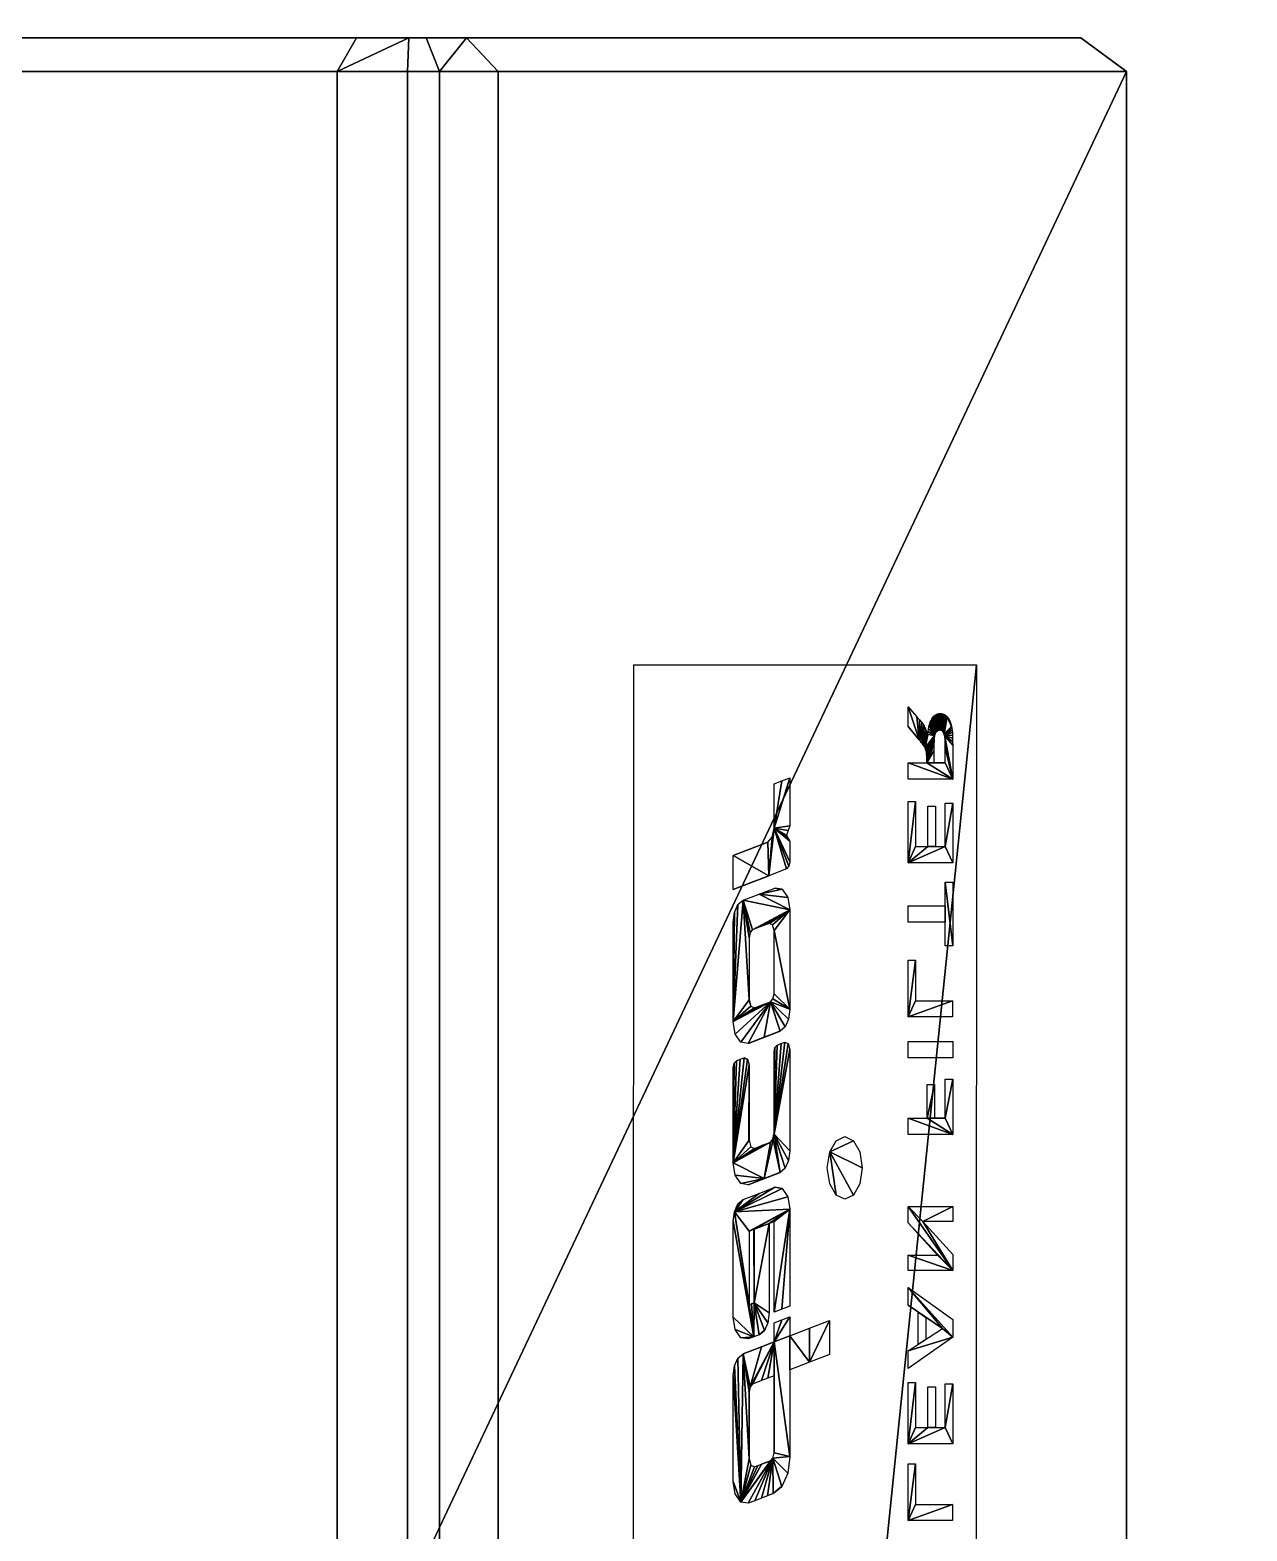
# Model space of a CAD drawing. Header units: inches. Extents: x 11 to 371, y 57 to 381.
# Drawn here: x 28.831 to 30.034, y 136.695 to 138.179 of the extents above; entities that cross this region are included whole.
import ezdxf

# ---------------------------------------------------------------- set-up
doc = ezdxf.new("R2010")
doc.units = ezdxf.units.IN
doc.header["$MEASUREMENT"] = 0
doc.layers.add('Equip', color=2, linetype='Continuous')
doc.layers.add('Stove', color=5, linetype='Continuous', lineweight=9)

# ---------------------------------------------------------------- blocks, each defined once
blk = doc.blocks.new('Range-Classic-D_83880-_3D_0')
for points in [[(-14.9375, 0, 2), (14.9375, 0, 2), (14.9375, -24.3125, 2), (-14.9375, -24.3125, 2)], [(-14.9375, 0, 35.5625), (-14.9375, -24.3125, 35.5625), (14.9375, -24.3125, 35.5625), (14.9375, 0, 35.5625)]]:
    blk.add_3dface(points)
blk = doc.blocks.new('Millennia 36 Wall Hood - Model MH3612S 1292842009')
mesh = blk.add_polyface()
corners = [(35.835, -25.46), (0.04, -25.46), (0.04, -22.2069), (35.1833, -22.2069), (35.1833, -0.41), (35.1803, 0), (35.835, 0), (35.835, -0.41)]
mesh.append_faces([[corners[k] for k in face] for face in [(0, 6, 7)]], dxfattribs={"vtx0": -1})
mesh.append_faces([[corners[k] for k in face] for face in [(0, 2, 3), (0, 3, 4), (0, 4, 5), (0, 5, 6)]], dxfattribs={"vtx0": -1, "vtx2": -1})
mesh.append_faces([[corners[k] for k in face] for face in [(0, 1, 2)]], dxfattribs={"vtx2": -1})
mesh = blk.add_polyface()
corners = [(35.835, -25.4662, 1.5838), (35.835, -11.9116, 11.9756), (0.04, -11.9116, 11.9756), (0.04, -25.4662, 1.5838)]
mesh.append_faces([[corners[k] for k in face] for face in [(0, 1, 2, 3)]])
mesh = blk.add_polyface()
corners = [(35.1033, -22.2069, 1.7497), (0.7717, -22.2069, 1.7497), (0.7717, -12.4139, 1.7497), (35.1033, -12.4139, 1.7497)]
mesh.append_faces([[corners[k] for k in face] for face in [(0, 1, 2, 3)]])
mesh = blk.add_polyface()
corners = [(15.1876, -17.0898, 1.7474), (15.1876, -19.1831, 1.7474), (15.2276, -19.2283, 1.7474), (20.6475, -19.2283, 1.7474), (20.6875, -19.1831, 1.7474), (20.6875, -17.0898, 1.7474), (20.6475, -17.0283, 1.7474), (15.2276, -17.0283, 1.7474)]
mesh.append_faces([[corners[k] for k in face] for face in [(0, 5, 6, 7)]], dxfattribs={"vtx0": -1})
mesh.append_faces([[corners[k] for k in face] for face in [(0, 3, 4, 5)]], dxfattribs={"vtx0": -1, "vtx3": -1})
mesh.append_faces([[corners[k] for k in face] for face in [(0, 1, 2, 3)]], dxfattribs={"vtx3": -1})
mesh = blk.add_polyface()
corners = [(15.2276, -18.4481, 0.5322), (15.2276, -17.0283, 1.7474), (20.6475, -17.0283, 1.7474), (20.6475, -18.4481, 0.5322)]
mesh.append_faces([[corners[k] for k in face] for face in [(0, 1, 2, 3)]])
mesh = blk.add_polyface()
corners = [(20.6475, -17.0283, 1.7474), (20.6875, -17.0898, 1.7474), (20.6875, -18.4672, 0.5685), (20.6475, -18.4481, 0.5322)]
mesh.append_faces([[corners[k] for k in face] for face in [(0, 1, 2, 3)]])
mesh = blk.add_polyface()
corners = [(20.6875, -18.5361, 0.55), (20.6875, -18.5189, 0.5467), (20.6875, -18.4672, 0.5685), (20.6875, -17.0898, 1.7474), (20.6875, -19.1831, 1.7474), (20.6875, -18.576, 0.5894)]
mesh.append_faces([[corners[k] for k in face] for face in [(0, 3, 4, 5)]], dxfattribs={"vtx0": -1})
mesh.append_faces([[corners[k] for k in face] for face in [(0, 1, 2, 3)]], dxfattribs={"vtx3": -1})
mesh = blk.add_polyface()
corners = [(15.2276, -18.5178, 0.5137), (15.2276, -18.4481, 0.5322), (20.6475, -18.4481, 0.5322), (20.6475, -18.5178, 0.5137)]
mesh.append_faces([[corners[k] for k in face] for face in [(0, 1, 2, 3)]])
mesh = blk.add_polyface()
corners = [(20.6475, -18.4481, 0.5322), (20.6875, -18.4672, 0.5685), (20.6875, -18.5189, 0.5467)]
mesh.append_faces([[corners[k] for k in face] for face in [(0, 1, 2)]])
mesh = blk.add_polyface()
corners = [(20.6875, -18.5189, 0.5467), (20.6475, -18.5178, 0.5137), (20.6475, -18.4481, 0.5322)]
mesh.append_faces([[corners[k] for k in face] for face in [(0, 1, 2)]])
mesh = blk.add_polyface()
corners = [(20.6475, -18.5178, 0.5137), (20.6475, -18.5494, 0.5198), (15.2276, -18.5494, 0.5198), (15.2276, -18.5178, 0.5137)]
mesh.append_faces([[corners[k] for k in face] for face in [(0, 1, 2, 3)]])
mesh = blk.add_polyface()
corners = [(20.6875, -18.5361, 0.55), (20.6475, -18.5494, 0.5198), (20.6475, -18.5178, 0.5137), (20.6875, -18.5189, 0.5467)]
mesh.append_faces([[corners[k] for k in face] for face in [(0, 1, 2, 3)]])
mesh = blk.add_polyface()
corners = [(20.6475, -18.5494, 0.5198), (20.6875, -18.5361, 0.55), (20.6875, -18.576, 0.5894)]
mesh.append_faces([[corners[k] for k in face] for face in [(0, 1, 2)]])
mesh = blk.add_polyface()
corners = [(15.2276, -18.6072, 0.5628), (15.2276, -18.5494, 0.5198), (20.6475, -18.5494, 0.5198), (20.6475, -18.6072, 0.5628)]
mesh.append_faces([[corners[k] for k in face] for face in [(0, 1, 2, 3)]])
mesh = blk.add_polyface()
corners = [(20.6875, -18.576, 0.5894), (20.6475, -18.6072, 0.5628), (20.6475, -18.5494, 0.5198)]
mesh.append_faces([[corners[k] for k in face] for face in [(0, 1, 2)]])
mesh = blk.add_polyface()
corners = [(20.6875, -19.1831, 1.7474), (20.6475, -19.2283, 1.7474), (20.6475, -18.6072, 0.5628), (20.6875, -18.576, 0.5894)]
mesh.append_faces([[corners[k] for k in face] for face in [(0, 1, 2, 3)]])
mesh = blk.add_polyface()
corners = [(15.2276, -19.2283, 1.7474), (15.2276, -18.6072, 0.5628), (20.6475, -18.6072, 0.5628), (20.6475, -19.2283, 1.7474)]
mesh.append_faces([[corners[k] for k in face] for face in [(0, 1, 2, 3)]])
mesh = blk.add_polyface()
corners = [(19.9411, -19.0802, 1.457), (15.9341, -19.0788, 1.4577), (15.9341, -18.74, 0.8015)]
mesh.append_faces([[corners[k] for k in face] for face in [(0, 1, 2)]])
mesh = blk.add_polyface()
corners = [(15.9341, -18.74, 0.8015), (19.9411, -18.7415, 0.8008), (19.9411, -19.0802, 1.457)]
mesh.append_faces([[corners[k] for k in face] for face in [(0, 1, 2)]])
mesh = blk.add_polyface()
corners = [(19.1347, -18.88, 1.0497), (19.1574, -18.88, 1.0497), (19.161, -18.8878, 1.0648), (19.1646, -18.8956, 1.0799), (19.1419, -18.8956, 1.0799), (18.9982, -18.8956, 1.0799), (19.0025, -18.88, 1.0497), (19.0942, -18.88, 1.0497), (19.0913, -18.8738, 1.0377), (19.0885, -18.8676, 1.0258), (19.0844, -18.8588, 1.0086), (19.0811, -18.8563, 1.0038), (19.075, -18.8553, 1.0018), (18.9952, -18.8553, 1.0018), (18.9877, -18.8569, 1.005), (18.9858, -18.8606, 1.0122), (18.9874, -18.8641, 1.019), (18.989, -18.8676, 1.0258), (18.9911, -18.8721, 1.0343), (18.9931, -18.8765, 1.0429), (18.9963, -18.8789, 1.0477), (19.0025, -18.88, 1.0497), (18.9982, -18.8956, 1.0799), (18.9784, -18.8935, 1.0758), (18.9625, -18.8876, 1.0644), (18.9539, -18.8791, 1.048), (18.9512, -18.8734, 1.0369), (18.9486, -18.8676, 1.0258), (18.9455, -18.861, 1.0129), (18.9424, -18.8544, 1.0001), (18.9438, -18.8472, 0.9863), (18.9536, -18.8417, 0.9756), (18.9684, -18.8396, 0.9716), (19.0945, -18.8396, 0.9716), (19.106, -18.8408, 0.974), (19.1154, -18.8443, 0.9806), (19.1204, -18.8493, 0.9903), (19.1247, -18.8584, 1.008), (19.1289, -18.8676, 1.0258), (19.1318, -18.8738, 1.0377)]
mesh.append_faces([[corners[k] for k in face] for face in [(0, 5, 6), (38, 0, 11), (36, 38, 11), (17, 19, 30), (30, 36, 13)]], dxfattribs={"vtx0": -1, "vtx1": -1, "vtx2": -1})
mesh.append_faces([[corners[k] for k in face] for face in [(0, 2, 3), (0, 3, 4), (0, 4, 5), (0, 6, 7), (0, 7, 8), (0, 8, 9), (0, 9, 10), (0, 10, 11), (20, 22, 23), (20, 23, 24), (20, 24, 25), (20, 25, 26), (20, 26, 27), (20, 27, 28), (20, 28, 29), (20, 29, 30), (30, 32, 33), (30, 33, 34), (30, 34, 35), (30, 35, 36), (36, 11, 12), (36, 12, 13), (30, 13, 14), (30, 14, 15), (30, 15, 16), (30, 16, 17)]], dxfattribs={"vtx0": -1, "vtx2": -1})
mesh.append_faces([[corners[k] for k in face] for face in [(20, 21, 22), (19, 20, 30)]], dxfattribs={"vtx1": -1, "vtx2": -1})
mesh.append_faces([[corners[k] for k in face] for face in [(0, 1, 2), (17, 18, 19), (30, 31, 32), (36, 37, 38), (38, 39, 0)]], dxfattribs={"vtx2": -1})
mesh = blk.add_polyface()
corners = [(19.1407, -18.8599, 1.0108), (19.1381, -18.8544, 1.0001), (19.1395, -18.8472, 0.9863), (19.1493, -18.8417, 0.9756), (19.164, -18.8396, 0.9717), (19.2782, -18.8396, 0.9717), (19.2897, -18.8408, 0.974), (19.299, -18.8443, 0.9806), (19.3041, -18.8493, 0.9903), (19.3114, -18.8651, 1.0208), (19.3187, -18.8809, 1.0514), (19.3174, -18.8879, 1.0652), (19.3075, -18.8935, 1.076), (19.2928, -18.8955, 1.0799), (19.1773, -18.8955, 1.0799), (19.1737, -18.8877, 1.0648), (19.1701, -18.88, 1.0497), (19.2779, -18.88, 1.0497), (19.2767, -18.8775, 1.0449), (19.2756, -18.8751, 1.0402), (19.2687, -18.8602, 1.0113), (19.2675, -18.8577, 1.0066), (19.2664, -18.8553, 1.0018), (19.179, -18.8553, 1.0018), (19.1801, -18.8577, 1.0066), (19.1812, -18.8602, 1.0113), (19.2687, -18.8602, 1.0113), (19.2756, -18.8751, 1.0402), (19.1692, -18.8751, 1.0402), (19.1575, -18.8738, 1.0378), (19.1482, -18.8704, 1.0311), (19.1432, -18.8654, 1.0215)]
mesh.append_faces([[corners[k] for k in face] for face in [(13, 19, 20), (6, 13, 22), (0, 6, 23)]], dxfattribs={"vtx0": -1, "vtx1": -1, "vtx2": -1})
mesh.append_faces([[corners[k] for k in face] for face in [(0, 2, 3), (0, 3, 4), (0, 4, 5), (0, 5, 6), (6, 8, 9), (6, 9, 10), (6, 10, 11), (6, 11, 12), (6, 12, 13), (13, 15, 16), (13, 16, 17), (13, 17, 18), (13, 18, 19), (13, 20, 21), (13, 21, 22), (25, 27, 28), (25, 28, 29), (25, 29, 30), (25, 30, 31), (25, 31, 0), (6, 22, 23), (0, 23, 24)]], dxfattribs={"vtx0": -1, "vtx2": -1})
mesh.append_faces([[corners[k] for k in face] for face in [(25, 26, 27), (24, 25, 0)]], dxfattribs={"vtx1": -1, "vtx2": -1})
mesh.append_faces([[corners[k] for k in face] for face in [(0, 1, 2), (6, 7, 8), (13, 14, 15)]], dxfattribs={"vtx2": -1})
mesh = blk.add_polyface()
corners = [(19.382, -18.88, 1.0497), (19.4795, -18.88, 1.0497), (19.4851, -18.8809, 1.0514), (19.4881, -18.8831, 1.0559), (19.4899, -18.8869, 1.0632), (19.4916, -18.8907, 1.0705), (19.4898, -18.894, 1.0771), (19.483, -18.8955, 1.0799), (19.3623, -18.8955, 1.0799), (19.3508, -18.8943, 1.0776), (19.3415, -18.8909, 1.0709), (19.3364, -18.8859, 1.0612), (19.3291, -18.8702, 1.0307), (19.3217, -18.8544, 1.0001), (19.3231, -18.8472, 0.9863), (19.333, -18.8417, 0.9756), (19.3477, -18.8396, 0.9717), (19.4609, -18.8396, 0.9716), (19.4664, -18.8405, 0.9734), (19.4695, -18.8428, 0.9778), (19.4712, -18.8466, 0.9851), (19.473, -18.8504, 0.9924), (19.4712, -18.8538, 0.999), (19.4644, -18.8553, 1.0018), (19.3748, -18.8553, 1.0018), (19.3671, -18.8569, 1.0051), (19.3651, -18.8607, 1.0124), (19.3688, -18.8686, 1.0276), (19.3724, -18.8764, 1.0428), (19.3758, -18.879, 1.0477)]
mesh.append_faces([[corners[k] for k in face] for face in [(12, 16, 28)]], dxfattribs={"vtx0": -1, "vtx1": -1, "vtx2": -1})
mesh.append_faces([[corners[k] for k in face] for face in [(0, 2, 3), (0, 3, 4), (0, 4, 5), (0, 5, 6), (0, 6, 7), (0, 7, 8), (0, 8, 9), (0, 9, 10), (0, 10, 11), (12, 14, 15), (12, 15, 16), (16, 18, 19), (16, 19, 20), (16, 20, 21), (16, 21, 22), (16, 22, 23), (16, 23, 24), (16, 24, 25), (16, 25, 26), (16, 26, 27), (16, 27, 28), (29, 11, 12), (12, 28, 29)]], dxfattribs={"vtx0": -1, "vtx2": -1})
mesh.append_faces([[corners[k] for k in face] for face in [(29, 0, 11)]], dxfattribs={"vtx1": -1, "vtx2": -1})
mesh.append_faces([[corners[k] for k in face] for face in [(0, 1, 2), (12, 13, 14), (16, 17, 18)]], dxfattribs={"vtx2": -1})
mesh = blk.add_polyface()
corners = [(19.6678, -18.8651, 1.0208), (19.6751, -18.8809, 1.0514), (19.6737, -18.8879, 1.0652), (19.6639, -18.8935, 1.076), (19.6492, -18.8955, 1.0799), (19.5307, -18.8955, 1.0799), (19.543, -18.8789, 1.0477), (19.5493, -18.88, 1.0497), (19.6245, -18.88, 1.0497), (19.6313, -18.8785, 1.0468), (19.6331, -18.8751, 1.0403), (19.6293, -18.867, 1.0245), (19.6255, -18.8588, 1.0088), (19.6222, -18.8563, 1.0039), (19.6159, -18.8553, 1.0018), (19.542, -18.8553, 1.0018), (19.5344, -18.857, 1.0051), (19.5324, -18.8607, 1.0124), (19.536, -18.8686, 1.0276), (19.5396, -18.8764, 1.0428), (19.543, -18.8789, 1.0477), (19.5307, -18.8955, 1.0799), (19.5191, -18.8943, 1.0776), (19.5098, -18.8909, 1.0709), (19.5047, -18.8859, 1.0612), (19.4974, -18.8702, 1.0307), (19.4901, -18.8544, 1.0001), (19.4915, -18.8472, 0.9863), (19.5013, -18.8417, 0.9756), (19.516, -18.8396, 0.9716), (19.6345, -18.8396, 0.9716), (19.646, -18.8408, 0.974), (19.6554, -18.8443, 0.9806), (19.6605, -18.8493, 0.9903)]
mesh.append_faces([[corners[k] for k in face] for face in [(33, 4, 12), (29, 33, 15)]], dxfattribs={"vtx0": -1, "vtx1": -1, "vtx2": -1})
mesh.append_faces([[corners[k] for k in face] for face in [(0, 2, 3), (0, 3, 4), (5, 6, 7), (5, 7, 8), (19, 21, 22), (19, 22, 23), (19, 23, 24), (19, 24, 25), (19, 25, 26), (19, 26, 27), (19, 27, 28), (19, 28, 29), (29, 31, 32), (29, 32, 33), (4, 8, 9), (4, 9, 10), (4, 10, 11), (4, 11, 12), (33, 12, 13), (33, 13, 14), (33, 14, 15), (29, 15, 16), (29, 16, 17)]], dxfattribs={"vtx0": -1, "vtx2": -1})
mesh.append_faces([[corners[k] for k in face] for face in [(19, 20, 21), (33, 0, 4), (4, 5, 8), (18, 19, 29), (17, 18, 29)]], dxfattribs={"vtx1": -1, "vtx2": -1})
mesh.append_faces([[corners[k] for k in face] for face in [(0, 1, 2), (29, 30, 31)]], dxfattribs={"vtx2": -1})
mesh = blk.add_polyface()
corners = [(19.7139, -18.8396, 0.9716), (19.7218, -18.8566, 1.0044), (19.7297, -18.8737, 1.0375), (19.7357, -18.8782, 1.0463), (19.7466, -18.88, 1.0497), (19.7993, -18.88, 1.0497), (19.8029, -18.8877, 1.0648), (19.8065, -18.8955, 1.0799), (19.7494, -18.8955, 1.0799), (19.7438, -18.8939, 1.0767), (19.7383, -18.8922, 1.0735), (19.7347, -18.8939, 1.0767), (19.7311, -18.8955, 1.0799), (19.7065, -18.8955, 1.0799), (19.701, -18.8946, 1.0782), (19.6979, -18.8923, 1.0737), (19.6898, -18.8748, 1.0397), (19.6816, -18.8572, 1.0055), (19.6735, -18.8396, 0.9716)]
mesh.append_faces([[corners[k] for k in face] for face in [(16, 0, 2)]], dxfattribs={"vtx0": -1, "vtx1": -1, "vtx2": -1})
mesh.append_faces([[corners[k] for k in face] for face in [(4, 6, 7), (4, 7, 8), (4, 8, 9), (4, 9, 10), (4, 10, 11), (4, 11, 12), (4, 12, 13), (4, 13, 14), (4, 14, 15), (4, 15, 16), (16, 18, 0), (16, 2, 3), (16, 3, 4)]], dxfattribs={"vtx0": -1, "vtx2": -1})
mesh.append_faces([[corners[k] for k in face] for face in [(0, 1, 2), (4, 5, 6), (16, 17, 18)]], dxfattribs={"vtx2": -1})
mesh = blk.add_polyface()
corners = [(18.9952, -18.8553, 1.0018), (19.075, -18.8553, 1.0018), (18.9952, -18.8552, 1.0019)]
mesh.append_faces([[corners[k] for k in face] for face in [(0, 1, 2)]])
mesh = blk.add_polyface()
corners = [(19.0809, -18.8561, 1.0037), (19.075, -18.8552, 1.0019), (19.0781, -18.8558, 1.0028)]
mesh.append_faces([[corners[k] for k in face] for face in [(0, 1, 2)]])
mesh = blk.add_polyface()
corners = [(19.0811, -18.8563, 1.0038), (19.0809, -18.8561, 1.0037), (19.0781, -18.8558, 1.0028)]
mesh.append_faces([[corners[k] for k in face] for face in [(0, 1, 2)]])
mesh = blk.add_polyface()
corners = [(19.0809, -18.8561, 1.0037), (19.0811, -18.8563, 1.0038), (19.0844, -18.8588, 1.0086)]
mesh.append_faces([[corners[k] for k in face] for face in [(0, 1, 2)]])
mesh = blk.add_polyface()
corners = [(19.2664, -18.8553, 1.0018), (19.2675, -18.8577, 1.0066), (19.2664, -18.8552, 1.0019)]
mesh.append_faces([[corners[k] for k in face] for face in [(0, 1, 2)]])
mesh = blk.add_polyface()
corners = [(19.3364, -18.8858, 1.0613), (19.3217, -18.8543, 1.0001), (19.3364, -18.8859, 1.0612)]
mesh.append_faces([[corners[k] for k in face] for face in [(0, 1, 2)]])
mesh = blk.add_polyface()
corners = [(19.4644, -18.8552, 1.0019), (19.3748, -18.8552, 1.0019), (19.4644, -18.8553, 1.0018)]
mesh.append_faces([[corners[k] for k in face] for face in [(0, 1, 2)]])
mesh = blk.add_polyface()
corners = [(19.471, -18.8538, 0.9992), (19.4712, -18.8538, 0.999), (19.473, -18.8504, 0.9924)]
mesh.append_faces([[corners[k] for k in face] for face in [(0, 1, 2)]])
mesh = blk.add_polyface()
corners = [(19.5047, -18.8858, 1.0613), (19.4901, -18.8543, 1.0001), (19.5047, -18.8859, 1.0612)]
mesh.append_faces([[corners[k] for k in face] for face in [(0, 1, 2)]])
mesh = blk.add_polyface()
corners = [(19.542, -18.8552, 1.0019), (19.5344, -18.8569, 1.0051), (19.542, -18.8553, 1.0018)]
mesh.append_faces([[corners[k] for k in face] for face in [(0, 1, 2)]])
mesh = blk.add_polyface()
corners = [(19.1483, -18.8703, 1.0312), (19.1432, -18.8654, 1.0215), (19.1482, -18.8704, 1.0311)]
mesh.append_faces([[corners[k] for k in face] for face in [(0, 1, 2)]])
mesh = blk.add_polyface()
corners = [(19.1812, -18.8602, 1.0113), (19.1801, -18.8577, 1.0066), (19.1812, -18.8601, 1.0114)]
mesh.append_faces([[corners[k] for k in face] for face in [(0, 1, 2)]])
mesh = blk.add_polyface()
corners = [(19.2687, -18.8602, 1.0113), (19.1812, -18.8602, 1.0113), (19.2687, -18.8601, 1.0114)]
mesh.append_faces([[corners[k] for k in face] for face in [(0, 1, 2)]])
mesh = blk.add_polyface()
corners = [(18.9625, -18.8875, 1.0645), (18.9539, -18.879, 1.048), (18.9625, -18.8876, 1.0644)]
mesh.append_faces([[corners[k] for k in face] for face in [(0, 1, 2)]])
mesh = blk.add_polyface()
corners = [(19.3187, -18.8808, 1.0515), (19.3173, -18.8879, 1.0652), (19.3187, -18.8809, 1.0514)]
mesh.append_faces([[corners[k] for k in face] for face in [(0, 1, 2)]])
mesh = blk.add_polyface()
corners = [(19.3724, -18.8764, 1.0428), (19.3742, -18.8776, 1.0453), (19.3758, -18.879, 1.0477)]
mesh.append_faces([[corners[k] for k in face] for face in [(0, 1, 2)]])
mesh = blk.add_polyface()
corners = [(19.3742, -18.8776, 1.0453), (19.376, -18.8789, 1.0479), (19.3758, -18.879, 1.0477)]
mesh.append_faces([[corners[k] for k in face] for face in [(0, 1, 2)]])
mesh = blk.add_polyface()
corners = [(19.3758, -18.879, 1.0477), (19.376, -18.8789, 1.0479), (19.382, -18.8799, 1.0497)]
mesh.append_faces([[corners[k] for k in face] for face in [(0, 1, 2)]])
mesh = blk.add_polyface()
corners = [(19.6751, -18.8808, 1.0515), (19.6737, -18.8879, 1.0652), (19.6751, -18.8809, 1.0514)]
mesh.append_faces([[corners[k] for k in face] for face in [(0, 1, 2)]])
mesh = blk.add_polyface()
corners = [(19.1105, -18.9151, 1.1179), (19.1014, -18.8956, 1.0799), (19.1419, -18.8956, 1.0799), (19.151, -18.9151, 1.1179), (19.16, -18.9347, 1.1559), (19.1196, -18.9347, 1.1559)]
mesh.append_faces([[corners[k] for k in face] for face in [(0, 4, 5)]], dxfattribs={"vtx0": -1})
mesh.append_faces([[corners[k] for k in face] for face in [(0, 2, 3), (0, 3, 4)]], dxfattribs={"vtx0": -1, "vtx2": -1})
mesh.append_faces([[corners[k] for k in face] for face in [(0, 1, 2)]], dxfattribs={"vtx2": -1})
mesh = blk.add_polyface()
corners = [(19.3608, -18.935, 1.172), (19.3742, -18.9412, 1.184), (19.3793, -18.9498, 1.2008), (19.3742, -18.9585, 1.2176), (19.3608, -18.9647, 1.2295), (19.3419, -18.967, 1.2341), (19.323, -18.9647, 1.2295), (19.3095, -18.9585, 1.2176), (19.3044, -18.9498, 1.2008), (19.3095, -18.9412, 1.184), (19.323, -18.935, 1.172), (19.3419, -18.9326, 1.1675)]
mesh.append_faces([[corners[k] for k in face] for face in [(0, 9, 10, 11)]], dxfattribs={"vtx0": -1})
mesh.append_faces([[corners[k] for k in face] for face in [(0, 3, 4, 5), (0, 5, 6, 7), (0, 7, 8, 9)]], dxfattribs={"vtx0": -1, "vtx3": -1})
mesh.append_faces([[corners[k] for k in face] for face in [(0, 1, 2, 3)]], dxfattribs={"vtx3": -1})
mesh = blk.add_polyface()
corners = [(18.9218, -19.0125, 1.3222), (18.9894, -19.0125, 1.3222), (18.9894, -19.0199, 1.3366), (18.9411, -19.0199, 1.3366), (18.9411, -19.0562, 1.4068), (18.9218, -19.0562, 1.4068)]
mesh.append_faces([[corners[k] for k in face] for face in [(0, 4, 5)]], dxfattribs={"vtx0": -1})
mesh.append_faces([[corners[k] for k in face] for face in [(0, 2, 3), (0, 3, 4)]], dxfattribs={"vtx0": -1, "vtx2": -1})
mesh.append_faces([[corners[k] for k in face] for face in [(0, 1, 2)]], dxfattribs={"vtx2": -1})
mesh = blk.add_polyface()
corners = [(19.0134, -19.0125, 1.3222), (19.0863, -19.0125, 1.3222), (19.0863, -19.0199, 1.3366), (19.0327, -19.0199, 1.3366), (19.0327, -19.0319, 1.3599), (19.0327, -19.0491, 1.3932), (19.0845, -19.0491, 1.3932), (19.0845, -19.0566, 1.4076), (19.0134, -19.0566, 1.4076)]
mesh.append_faces([[corners[k] for k in face] for face in [(0, 2, 3), (0, 3, 4), (0, 4, 5), (5, 7, 8), (5, 8, 0)]], dxfattribs={"vtx0": -1, "vtx2": -1})
mesh.append_faces([[corners[k] for k in face] for face in [(0, 1, 2), (5, 6, 7)]], dxfattribs={"vtx2": -1})
mesh = blk.add_polyface()
corners = [(19.1995, -19.0125, 1.3222), (19.1611, -19.0566, 1.4076), (19.1401, -19.0566, 1.4076), (19.103, -19.0125, 1.3222), (19.1238, -19.0125, 1.3222), (19.1505, -19.0463, 1.3877), (19.1638, -19.0299, 1.356), (19.1783, -19.0125, 1.3222)]
mesh.append_faces([[corners[k] for k in face] for face in [(5, 0, 2)]], dxfattribs={"vtx0": -1, "vtx1": -1, "vtx2": -1})
mesh.append_faces([[corners[k] for k in face] for face in [(2, 4, 5), (5, 7, 0)]], dxfattribs={"vtx0": -1, "vtx2": -1})
mesh.append_faces([[corners[k] for k in face] for face in [(0, 1, 2), (2, 3, 4), (5, 6, 7)]], dxfattribs={"vtx2": -1})
mesh = blk.add_polyface()
corners = [(19.296, -19.0566, 1.4076), (19.278, -19.0566, 1.4076), (19.278, -19.0271, 1.3505), (19.2387, -19.0566, 1.4076), (19.2198, -19.0566, 1.4076), (19.2198, -19.0125, 1.3222), (19.2378, -19.0125, 1.3222), (19.2378, -19.0414, 1.3782), (19.2766, -19.0125, 1.3222), (19.296, -19.0125, 1.3222)]
mesh.append_faces([[corners[k] for k in face] for face in [(9, 2, 4)]], dxfattribs={"vtx0": -1, "vtx1": -1, "vtx2": -1})
mesh.append_faces([[corners[k] for k in face] for face in [(4, 6, 7), (4, 7, 8), (4, 8, 9)]], dxfattribs={"vtx0": -1, "vtx2": -1})
mesh.append_faces([[corners[k] for k in face] for face in [(9, 0, 2)]], dxfattribs={"vtx1": -1, "vtx2": -1})
mesh.append_faces([[corners[k] for k in face] for face in [(0, 1, 2), (2, 3, 4), (4, 5, 6)]], dxfattribs={"vtx2": -1})
mesh = blk.add_polyface()
corners = [(19.3817, -19.0566, 1.4076), (19.3817, -19.0125, 1.3222), (19.4011, -19.0125, 1.3222), (19.4011, -19.0312, 1.3584), (19.4413, -19.0312, 1.3584), (19.4413, -19.0386, 1.3728), (19.4011, -19.0386, 1.3728), (19.4011, -19.0491, 1.3932), (19.4476, -19.0491, 1.3932), (19.4476, -19.0566, 1.4076)]
mesh.append_faces([[corners[k] for k in face] for face in [(7, 0, 3)]], dxfattribs={"vtx0": -1, "vtx1": -1, "vtx2": -1})
mesh.append_faces([[corners[k] for k in face] for face in [(0, 2, 3), (3, 5, 6), (3, 6, 7), (7, 9, 0)]], dxfattribs={"vtx0": -1, "vtx2": -1})
mesh.append_faces([[corners[k] for k in face] for face in [(0, 1, 2), (3, 4, 5), (7, 8, 9)]], dxfattribs={"vtx2": -1})
mesh = blk.add_polyface()
corners = [(19.4924, -19.0125, 1.3222), (19.4924, -19.0566, 1.4076), (19.473, -19.0566, 1.4076), (19.473, -19.0125, 1.3222)]
mesh.append_faces([[corners[k] for k in face] for face in [(0, 1, 2, 3)]])
mesh = blk.add_polyface()
corners = [(19.5216, -19.0125, 1.3222), (19.5892, -19.0125, 1.3222), (19.5892, -19.0199, 1.3366), (19.5409, -19.0199, 1.3366), (19.5409, -19.0562, 1.4068), (19.5216, -19.0562, 1.4068)]
mesh.append_faces([[corners[k] for k in face] for face in [(0, 4, 5)]], dxfattribs={"vtx0": -1})
mesh.append_faces([[corners[k] for k in face] for face in [(0, 2, 3), (0, 3, 4)]], dxfattribs={"vtx0": -1, "vtx2": -1})
mesh.append_faces([[corners[k] for k in face] for face in [(0, 1, 2)]], dxfattribs={"vtx2": -1})
mesh = blk.add_polyface()
corners = [(19.6346, -19.0491, 1.3932), (19.6346, -19.0125, 1.3222), (19.654, -19.0125, 1.3222), (19.654, -19.0491, 1.3932)]
mesh.append_faces([[corners[k] for k in face] for face in [(0, 1, 2, 3)]])
mesh = blk.add_polyface()
corners = [(19.7052, -19.0125, 1.3222), (19.7781, -19.0125, 1.3222), (19.7781, -19.0199, 1.3366), (19.7246, -19.0199, 1.3366), (19.7246, -19.0319, 1.3599), (19.7246, -19.0491, 1.3932), (19.7763, -19.0491, 1.3932), (19.7763, -19.0566, 1.4076), (19.7052, -19.0566, 1.4076)]
mesh.append_faces([[corners[k] for k in face] for face in [(0, 2, 3), (0, 3, 4), (0, 4, 5), (5, 7, 8), (5, 8, 0)]], dxfattribs={"vtx0": -1, "vtx2": -1})
mesh.append_faces([[corners[k] for k in face] for face in [(0, 1, 2), (5, 6, 7)]], dxfattribs={"vtx2": -1})
mesh = blk.add_polyface()
corners = [(19.8511, -19.0491, 1.3931), (19.8524, -19.049, 1.393), (19.8546, -19.0489, 1.3927), (19.8558, -19.0487, 1.3924), (19.8569, -19.0485, 1.392), (19.8579, -19.0482, 1.3915), (19.8677, -19.0554, 1.4053), (19.8656, -19.0557, 1.4059), (19.8631, -19.056, 1.4064), (19.8602, -19.0562, 1.4068), (19.8571, -19.0564, 1.4072), (19.8535, -19.0565, 1.4074), (19.8497, -19.0565, 1.4076), (19.8454, -19.0566, 1.4076), (19.8048, -19.0566, 1.4076), (19.8048, -19.0125, 1.3222), (19.8241, -19.0125, 1.3222), (19.8241, -19.0309, 1.3579), (19.8545, -19.0383, 1.3722), (19.8509, -19.0381, 1.3718), (19.8455, -19.038, 1.3716), (19.8384, -19.0379, 1.3715), (19.8241, -19.0379, 1.3715), (19.8241, -19.0491, 1.3932), (19.8423, -19.0491, 1.3932), (19.8475, -19.0491, 1.3931), (19.8495, -19.0491, 1.3931)]
mesh.append_faces([[corners[k] for k in face] for face in [(14, 17, 23), (14, 24, 0)]], dxfattribs={"vtx0": -1, "vtx1": -1, "vtx2": -1})
mesh.append_faces([[corners[k] for k in face] for face in [(4, 6, 7), (4, 7, 8), (4, 8, 9), (4, 9, 10), (4, 10, 11), (4, 11, 12), (4, 12, 13), (14, 16, 17), (17, 19, 20), (17, 20, 21), (17, 21, 22), (17, 22, 23), (24, 26, 0), (3, 13, 14), (14, 23, 24), (14, 0, 1), (14, 1, 2), (14, 2, 3)]], dxfattribs={"vtx0": -1, "vtx2": -1})
mesh.append_faces([[corners[k] for k in face] for face in [(3, 4, 13)]], dxfattribs={"vtx1": -1, "vtx2": -1})
mesh.append_faces([[corners[k] for k in face] for face in [(4, 5, 6), (14, 15, 16), (17, 18, 19), (24, 25, 26)]], dxfattribs={"vtx2": -1})
mesh = blk.add_polyface()
corners = [(19.8482, -19.0258, 1.348), (19.8499, -19.0247, 1.3458), (19.8517, -19.0235, 1.3434), (19.8537, -19.0221, 1.3407), (19.8677, -19.0125, 1.3222), (19.8909, -19.0125, 1.3222), (19.8792, -19.0211, 1.3388), (19.8754, -19.0238, 1.3441), (19.8722, -19.0259, 1.3483), (19.8694, -19.0276, 1.3515), (19.8682, -19.0283, 1.3527), (19.8669, -19.0288, 1.3538), (19.8656, -19.0294, 1.3549), (19.8628, -19.0304, 1.357), (19.8612, -19.031, 1.358), (19.8595, -19.0315, 1.359), (19.8578, -19.032, 1.3599), (19.8436, -19.0286, 1.3533), (19.8455, -19.0275, 1.3513), (19.8468, -19.0267, 1.3498)]
mesh.append_faces([[corners[k] for k in face] for face in [(2, 4, 5), (2, 5, 6), (2, 6, 7), (2, 7, 8), (2, 8, 9), (2, 9, 10), (2, 10, 11), (2, 11, 12), (2, 12, 13), (2, 13, 14), (2, 14, 15), (2, 15, 16), (16, 18, 19), (16, 19, 0), (16, 0, 1), (16, 1, 2)]], dxfattribs={"vtx0": -1, "vtx2": -1})
mesh.append_faces([[corners[k] for k in face] for face in [(2, 3, 4), (16, 17, 18)]], dxfattribs={"vtx2": -1})
mesh = blk.add_polyface()
corners = [(19.0809, -19.0319, 1.3599), (19.0809, -19.0394, 1.3743), (19.0327, -19.0394, 1.3743), (19.0327, -19.0319, 1.3599)]
mesh.append_faces([[corners[k] for k in face] for face in [(0, 1, 2, 3)]])
mesh = blk.add_polyface()
corners = [(19.1317, -19.0225, 1.3416), (19.1701, -19.0225, 1.3416), (19.1638, -19.0299, 1.356), (19.1376, -19.0299, 1.356)]
mesh.append_faces([[corners[k] for k in face] for face in [(0, 1, 2, 3)]])
mesh = blk.add_polyface()
corners = [(19.7727, -19.0319, 1.3599), (19.7727, -19.0394, 1.3743), (19.7246, -19.0394, 1.3743), (19.7246, -19.0319, 1.3599)]
mesh.append_faces([[corners[k] for k in face] for face in [(0, 1, 2, 3)]])
mesh = blk.add_polyface()
corners = [(19.8241, -19.0309, 1.3579), (19.8299, -19.0309, 1.3579), (19.8315, -19.0309, 1.3578), (19.8345, -19.0307, 1.3576), (19.8557, -19.0385, 1.3725)]
mesh.append_faces([[corners[k] for k in face] for face in [(4, 1, 2)]], dxfattribs={"vtx0": -1, "vtx2": -1})
mesh.append_faces([[corners[k] for k in face] for face in [(2, 3, 4), (4, 0, 1)]], dxfattribs={"vtx2": -1})
mesh = blk.add_polyface()
corners = [(19.8241, -19.0309, 1.3579), (19.8557, -19.0385, 1.3725), (19.8545, -19.0383, 1.3722)]
mesh.append_faces([[corners[k] for k in face] for face in [(0, 1, 2)]])
mesh = blk.add_polyface()
corners = [(19.8345, -19.0307, 1.3576), (19.8357, -19.0307, 1.3574), (19.8557, -19.0385, 1.3725)]
mesh.append_faces([[corners[k] for k in face] for face in [(0, 1, 2)]])
mesh = blk.add_polyface()
corners = [(19.8357, -19.0307, 1.3574), (19.8368, -19.0305, 1.3572), (19.8557, -19.0385, 1.3725)]
mesh.append_faces([[corners[k] for k in face] for face in [(0, 1, 2)]])
mesh = blk.add_polyface()
corners = [(19.8368, -19.0305, 1.3572), (19.8378, -19.0304, 1.3569), (19.8557, -19.0385, 1.3725)]
mesh.append_faces([[corners[k] for k in face] for face in [(0, 1, 2)]])
mesh = blk.add_polyface()
corners = [(19.8378, -19.0304, 1.3569), (19.8386, -19.0302, 1.3566), (19.8557, -19.0385, 1.3725)]
mesh.append_faces([[corners[k] for k in face] for face in [(0, 1, 2)]])
mesh = blk.add_polyface()
corners = [(19.8386, -19.0302, 1.3566), (19.8395, -19.0301, 1.3562), (19.8557, -19.0385, 1.3725)]
mesh.append_faces([[corners[k] for k in face] for face in [(0, 1, 2)]])
mesh = blk.add_polyface()
corners = [(19.8395, -19.0301, 1.3562), (19.8403, -19.0298, 1.3558), (19.8557, -19.0385, 1.3725)]
mesh.append_faces([[corners[k] for k in face] for face in [(0, 1, 2)]])
mesh = blk.add_polyface()
corners = [(19.8567, -19.0386, 1.3729), (19.8557, -19.0385, 1.3725), (19.8403, -19.0298, 1.3558), (19.842, -19.0293, 1.3547), (19.8578, -19.032, 1.3599), (19.8613, -19.0322, 1.3605), (19.8576, -19.0388, 1.3733)]
mesh.append_faces([[corners[k] for k in face] for face in [(0, 5, 6)]], dxfattribs={"vtx0": -1})
mesh.append_faces([[corners[k] for k in face] for face in [(0, 2, 3), (0, 3, 4), (0, 4, 5)]], dxfattribs={"vtx0": -1, "vtx2": -1})
mesh.append_faces([[corners[k] for k in face] for face in [(0, 1, 2)]], dxfattribs={"vtx2": -1})
mesh = blk.add_polyface()
corners = [(19.842, -19.0293, 1.3547), (19.8428, -19.0289, 1.3541), (19.8578, -19.032, 1.3599)]
mesh.append_faces([[corners[k] for k in face] for face in [(0, 1, 2)]])
mesh = blk.add_polyface()
corners = [(19.8428, -19.0289, 1.3541), (19.8436, -19.0286, 1.3533), (19.8578, -19.032, 1.3599)]
mesh.append_faces([[corners[k] for k in face] for face in [(0, 1, 2)]])
mesh = blk.add_polyface()
corners = [(19.8584, -19.0391, 1.3737), (19.8576, -19.0388, 1.3733), (19.8613, -19.0322, 1.3605)]
mesh.append_faces([[corners[k] for k in face] for face in [(0, 1, 2)]])
mesh = blk.add_polyface()
corners = [(19.8592, -19.0393, 1.3742), (19.8584, -19.0391, 1.3737), (19.8613, -19.0322, 1.3605), (19.8645, -19.0326, 1.3612), (19.8674, -19.0331, 1.3622), (19.8701, -19.0337, 1.3633), (19.8599, -19.0396, 1.3748)]
mesh.append_faces([[corners[k] for k in face] for face in [(0, 5, 6)]], dxfattribs={"vtx0": -1})
mesh.append_faces([[corners[k] for k in face] for face in [(0, 2, 3), (0, 3, 4), (0, 4, 5)]], dxfattribs={"vtx0": -1, "vtx2": -1})
mesh.append_faces([[corners[k] for k in face] for face in [(0, 1, 2)]], dxfattribs={"vtx2": -1})
mesh = blk.add_polyface()
corners = [(19.8606, -19.04, 1.3754), (19.8701, -19.0337, 1.3633), (19.8726, -19.0344, 1.3646), (19.8748, -19.0352, 1.3661), (19.8767, -19.036, 1.3678), (19.8784, -19.037, 1.3697), (19.8798, -19.038, 1.3717), (19.881, -19.0391, 1.3738), (19.8819, -19.0403, 1.376), (19.8825, -19.0415, 1.3785), (19.8829, -19.0428, 1.381), (19.8831, -19.0442, 1.3837), (19.883, -19.0453, 1.3858), (19.8827, -19.0464, 1.3879), (19.8823, -19.0474, 1.3898), (19.8817, -19.0484, 1.3918), (19.8809, -19.0494, 1.3936), (19.88, -19.0503, 1.3954), (19.8789, -19.0512, 1.3971), (19.8763, -19.0527, 1.4002), (19.8748, -19.0534, 1.4015), (19.8732, -19.054, 1.4027), (19.8697, -19.055, 1.4046), (19.8677, -19.0554, 1.4053), (19.8589, -19.048, 1.3909), (19.8598, -19.0476, 1.3903), (19.8605, -19.0473, 1.3896), (19.8612, -19.0468, 1.3888), (19.8618, -19.0464, 1.3879), (19.8623, -19.0459, 1.387), (19.8626, -19.0454, 1.386), (19.8629, -19.0449, 1.3849), (19.8631, -19.0443, 1.3838), (19.8631, -19.0437, 1.3826), (19.8631, -19.0431, 1.3815), (19.8629, -19.0426, 1.3805), (19.8627, -19.0421, 1.3795), (19.8625, -19.0416, 1.3786), (19.8621, -19.0411, 1.3777), (19.8617, -19.0407, 1.3769), (19.8611, -19.0403, 1.3761)]
mesh.append_faces([[corners[k] for k in face] for face in [(0, 2, 3), (0, 3, 4), (0, 4, 5), (0, 5, 6), (0, 6, 7), (0, 7, 8), (0, 8, 9), (0, 9, 10), (0, 10, 11), (0, 11, 12), (0, 12, 13), (0, 13, 14), (0, 14, 15), (0, 15, 16), (0, 16, 17), (0, 17, 18), (18, 20, 21), (18, 21, 22), (18, 22, 23), (18, 23, 24), (18, 24, 25), (18, 25, 26), (18, 26, 27), (18, 27, 28), (18, 28, 29), (18, 29, 30), (18, 30, 31), (18, 31, 32), (18, 32, 33), (18, 33, 34), (18, 34, 35), (18, 35, 36), (18, 36, 37), (18, 37, 38), (18, 38, 39), (18, 39, 40), (18, 40, 0)]], dxfattribs={"vtx0": -1, "vtx2": -1})
mesh.append_faces([[corners[k] for k in face] for face in [(0, 1, 2), (18, 19, 20)]], dxfattribs={"vtx2": -1})
mesh = blk.add_polyface()
corners = [(19.8606, -19.04, 1.3754), (19.8599, -19.0396, 1.3748), (19.8701, -19.0337, 1.3633)]
mesh.append_faces([[corners[k] for k in face] for face in [(0, 1, 2)]])
mesh = blk.add_polyface()
corners = [(19.6063, -19.0566, 1.4076), (19.6063, -19.0491, 1.3932), (19.6346, -19.0491, 1.3932), (19.6823, -19.0491, 1.3932), (19.6823, -19.0566, 1.4076)]
mesh.append_faces([[corners[k] for k in face] for face in [(0, 3, 4)]], dxfattribs={"vtx0": -1})
mesh.append_faces([[corners[k] for k in face] for face in [(0, 1, 2, 3)]], dxfattribs={"vtx3": -1})
mesh = blk.add_polyface()
corners = [(19.8579, -19.0482, 1.3915), (19.8589, -19.048, 1.3909), (19.8677, -19.0554, 1.4053)]
mesh.append_faces([[corners[k] for k in face] for face in [(0, 1, 2)]])

msp = doc.modelspace()

# ---------------------------------------------------------------- block references
at = {"layer": 'Equip', "xscale": 0.83, "rotation": 90}
msp.add_blockref('Millennia 36 Wall Hood - Model MH3612S 1292842009', (10.6865, 121, 57.04), dxfattribs=at)
at = {"layer": 'Stove', "rotation": 90}
msp.add_blockref('Range-Classic-D_83880-_3D_0', (10.7265, 135.9375), dxfattribs=at)

doc.saveas('drawing.dxf')
